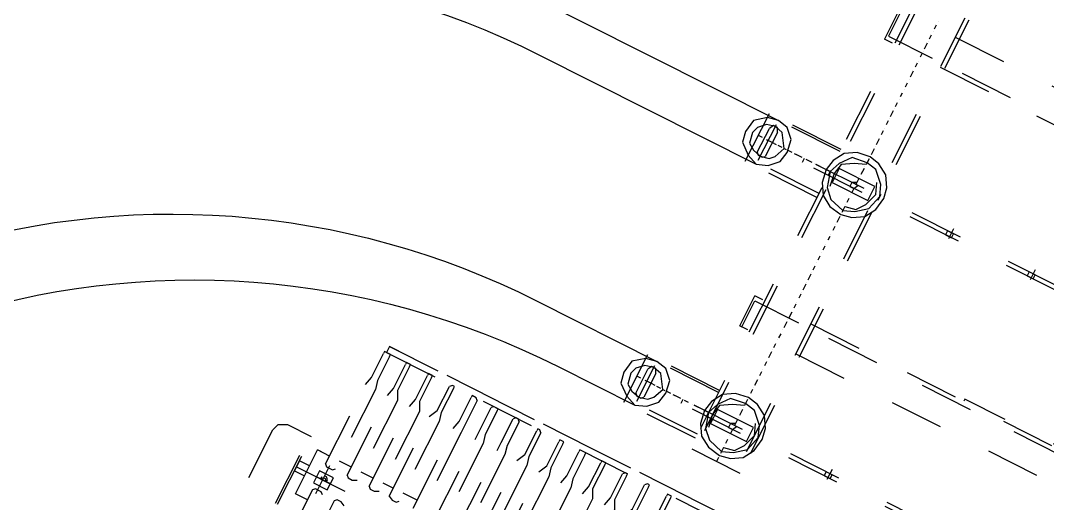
# Model space of a CAD drawing. Header units: metres. Extents: x 0 to 547597, y 0 to 1844684.
# Drawn here: x 543417.7 to 543419.603, y 1844513.714 to 1844514.609 of the extents above; entities that cross this region are included whole.
import ezdxf

# ---------------------------------------------------------------- set-up
doc = ezdxf.new("R2010")
doc.units = ezdxf.units.M
doc.linetypes.add('DASHED', pattern=[0.75, 0.5, -0.25])
doc.layers.add('5_Thep', color=4, linetype='Continuous')
doc.layers.add('TB220kVtuonglai', color=8, linetype='DASHED')

# ---------------------------------------------------------------- blocks, each defined once
blk = doc.blocks.new('MBA220-MB')
at = {"color": 1}
for points in [[(-41.3, -983.6), (-41.3, -2107.8)], [(-33.1, -983.6), (-33.1, -2107.8)], [(458.8, -983.6), (458.8, -2107.8)], [(467, -983.6), (467, -2107.8)], [(-367.8, -1058), (-305.8, -1058), (-305.8, -2074.7)], [(-367.8, -1058), (-367.8, -2074.7), (-305.8, -2074.7)], [(289.3, -1058), (227.3, -1058), (227.3, -2074.7)], [(289.3, -1058), (289.3, -2074.7), (227.3, -2074.7)], [(223.2, -1157.2), (223.2, -1640.8), (227.3, -1640.8)], [(235.6, -1533.3), (235.6, -1409.3)], [(615.8, -2636.8), (628.2, -2636.8), (628.2, -1417.6)], [(615.8, -1417.6), (615.8, -2636.8)], [(615.8, -2636.8), (628.2, -2636.8), (628.2, -1417.6)], [(615.8, -1417.6), (615.8, -2636.8)], [(615.8, -1417.6), (615.8, -2636.8), (615.8, -1417.6)], [(235.6, -1723.4), (235.6, -1599.5)], [(-49.6, -1632.5), (-28.9, -1632.5)], [(-33.1, -1640.8), (-33.1, -1628.4), (-41.3, -1628.4), (-41.3, -1640.8), (-33.1, -1640.8)], [(-314.1, -1917.7), (-314.1, -1789.6)], [(-49.6, -1802), (-28.9, -1802)], [(-33.1, -1810.2), (-33.1, -1797.8), (-41.3, -1797.8), (-41.3, -1810.2), (-33.1, -1810.2)], [(235.6, -1917.7), (235.6, -1789.6)], [(450.5, -1802), (471.2, -1802)], [(467, -1810.2), (467, -1797.8), (458.8, -1797.8), (458.8, -1810.2), (467, -1810.2)], [(-607.5, -1950.8), (533.2, -1950.8)], [(-607.5, -1959), (533.2, -1959)], [(20.7, -2000.3), (16.5, -1979.7), (4.1, -1959), (-16.5, -1946.6), (-41.3, -1942.5), (-62, -1946.6), (-82.7, -1959), (-95.1, -1979.7), (-99.2, -2000.3), (-95.1, -2025.1), (-82.7, -2045.8), (-62, -2058.2), (-41.3, -2062.3), (-16.5, -2058.2), (4.1, -2045.8), (16.5, -2025.1), (20.7, -2000.3)], [(12.4, -2000.3), (4.1, -1979.7), (-12.4, -1959), (-41.3, -1950.8), (-62, -1959), (-82.7, -1979.7), (-86.8, -2000.3), (-82.7, -2029.3), (-62, -2045.8), (-41.3, -2054.1), (-12.4, -2045.8), (4.1, -2029.3), (12.4, -2000.3)], [(4.1, -2000.3), (0, -1979.7), (-16.5, -1967.3), (-41.3, -1959), (-62, -1967.3)], [(-45.5, -1950.8), (-33.1, -1950.8)], [(520.8, -2000.3), (516.6, -1979.7), (504.2, -1959), (483.6, -1946.6), (458.8, -1942.5), (438.1, -1946.6), (417.4, -1959), (405, -1979.7), (400.9, -2000.3), (405, -2025.1), (417.4, -2045.8), (438.1, -2058.2), (458.8, -2062.3), (483.6, -2058.2), (504.2, -2045.8), (516.6, -2025.1), (520.8, -2000.3)], [(512.5, -2000.3), (504.2, -1979.7), (487.7, -1959), (458.8, -1950.8), (438.1, -1959), (417.4, -1979.7), (413.3, -2000.3), (417.4, -2029.3), (438.1, -2045.8), (458.8, -2054.1), (487.7, -2045.8), (504.2, -2029.3), (512.5, -2000.3)], [(504.2, -2000.3), (500.1, -1979.7), (483.6, -1967.3), (458.8, -1959), (438.1, -1967.3)], [(454.6, -1950.8), (467, -1950.8)], [(533.2, -1950.8), (533.2, -2054.1)], [(-24.8, -2041.7), (-24.8, -1967.3), (-53.7, -1967.3), (-53.7, -2041.7), (-24.8, -2041.7)], [(475.3, -2041.7), (475.3, -1967.3), (446.4, -1967.3), (446.4, -2041.7), (475.3, -2041.7)], [(-314.1, -2070.6), (-314.1, -1979.7)], [(-33.1, -2000.3), (-33.1, -2000.3), (-41.3, -1996.2), (-41.3, -2000.3), (-45.5, -2000.3), (-41.3, -2008.6), (-33.1, -2008.6), (-33.1, -2000.3)], [(235.6, -2070.6), (235.6, -1979.7)], [(467, -2000.3), (467, -2000.3), (458.8, -1996.2), (458.8, -2000.3), (454.6, -2000.3), (458.8, -2008.6), (467, -2008.6), (467, -2000.3)], [(-380.2, -2000.3), (-380.2, -2000.3)], [(-372, -2000.3), (-363.7, -2000.3)], [(-359.6, -2000.3), (-359.6, -2000.3)], [(-351.3, -2000.3), (-343, -2000.3)], [(-338.9, -2000.3), (-338.9, -2000.3)], [(-334.8, -2000.3), (-322.4, -2000.3)], [(-318.2, -2000.3), (-318.2, -2000.3)], [(-314.1, -2000.3), (-305.8, -2000.3)], [(-297.6, -2000.3), (-297.6, -2000.3)], [(-293.4, -2000.3), (-285.2, -2000.3)], [(-276.9, -2000.3), (-276.9, -2000.3)], [(-276.9, -2000.3), (-264.5, -2000.3)], [(-260.4, -2000.3), (-260.4, -2000.3)], [(-252.1, -2000.3), (-243.8, -2000.3)], [(-239.7, -2000.3), (-239.7, -2000.3)], [(-231.4, -2000.3), (-223.2, -2000.3)], [(-219, -2000.3), (-219, -2000.3)], [(-210.8, -2000.3), (-202.5, -2000.3)], [(-198.4, -2000.3), (-198.4, -2000.3)], [(-194.2, -2000.3), (-181.8, -2000.3)], [(-177.7, -2000.3), (-177.7, -2000.3)], [(-173.6, -2000.3), (-165.3, -2000.3)], [(-157.1, -2000.3), (-157.1, -2000.3)], [(-152.9, -2000.3), (-144.7, -2000.3)], [(-136.4, -2000.3), (-136.4, -2000.3)], [(-136.4, -2000.3), (-124, -2000.3)], [(-119.9, -2000.3), (-119.9, -2000.3)], [(-115.7, -2000.3), (-103.3, -2000.3)], [(-99.2, -2000.3), (-99.2, -2000.3)], [(-95.1, -2000.3), (-82.7, -2000.3)], [(-82.7, -2000.3), (-74.4, -2021), (-62, -2041.7), (-41.3, -2045.8), (-16.5, -2041.7)], [(-78.5, -2000.3), (-78.5, -2000.3)], [(-74.4, -2000.3), (-62, -2000.3)], [(-57.9, -2000.3), (-57.9, -2000.3)], [(-53.7, -2000.3), (-41.3, -2000.3)], [(-41.3, -2000.3), (-41.3, -2000.3)], [(-33.1, -2000.3), (-24.8, -2000.3)], [(-20.7, -2000.3), (-20.7, -2000.3)], [(-12.4, -2000.3), (-4.1, -2000.3)], [(0, -2000.3), (0, -2000.3)], [(4.1, -2000.3), (16.5, -2000.3)], [(4.1, -2000.3), (4.1, -2000.3)], [(20.7, -2000.3), (20.7, -2000.3)], [(24.8, -2000.3), (37.2, -2000.3)], [(41.3, -2000.3), (41.3, -2000.3)], [(45.5, -2000.3), (53.7, -2000.3)], [(62, -2000.3), (62, -2000.3)], [(66.1, -2000.3), (74.4, -2000.3)], [(82.7, -2000.3), (82.7, -2000.3)], [(86.8, -2000.3), (95.1, -2000.3)], [(99.2, -2000.3), (99.2, -2000.3)], [(107.5, -2000.3), (115.7, -2000.3)], [(119.9, -2000.3), (119.9, -2000.3)], [(128.1, -2000.3), (136.4, -2000.3)], [(140.5, -2000.3), (140.5, -2000.3)], [(144.7, -2000.3), (157.1, -2000.3)], [(161.2, -2000.3), (161.2, -2000.3)], [(165.3, -2000.3), (177.7, -2000.3)], [(181.8, -2000.3), (181.8, -2000.3)], [(186, -2000.3), (194.2, -2000.3)], [(202.5, -2000.3), (202.5, -2000.3)], [(206.6, -2000.3), (214.9, -2000.3)], [(223.2, -2000.3), (223.2, -2000.3)], [(223.2, -2000.3), (235.6, -2000.3)], [(239.7, -2000.3), (239.7, -2000.3)], [(243.8, -2000.3), (256.2, -2000.3)], [(260.4, -2000.3), (260.4, -2000.3)], [(268.6, -2000.3), (276.9, -2000.3)], [(281, -2000.3), (281, -2000.3)], [(289.3, -2000.3), (297.6, -2000.3)], [(301.7, -2000.3), (301.7, -2000.3)], [(305.8, -2000.3), (318.2, -2000.3)], [(318.2, -2000.3), (318.2, -2000.3)], [(326.5, -2000.3), (334.8, -2000.3)], [(343, -2000.3), (343, -2000.3)], [(347.2, -2000.3), (355.4, -2000.3)], [(363.7, -2000.3), (363.7, -2000.3)], [(363.7, -2000.3), (376.1, -2000.3)], [(380.2, -2000.3), (380.2, -2000.3)], [(384.4, -2000.3), (392.6, -2000.3)], [(400.9, -2000.3), (400.9, -2000.3)], [(405, -2000.3), (417.4, -2000.3)], [(417.4, -2000.3), (425.7, -2021), (438.1, -2041.7), (458.8, -2045.8), (483.6, -2041.7)], [(421.6, -2000.3), (421.6, -2000.3)], [(425.7, -2000.3), (438.1, -2000.3)], [(442.2, -2000.3), (442.2, -2000.3)], [(446.4, -2000.3), (458.8, -2000.3)], [(458.8, -2000.3), (458.8, -2000.3)], [(467, -2000.3), (475.3, -2000.3)], [(479.4, -2000.3), (479.4, -2000.3)], [(487.7, -2000.3), (496, -2000.3)], [(500.1, -2000.3), (500.1, -2000.3)], [(504.2, -2000.3), (516.6, -2000.3)], [(504.2, -2000.3), (504.2, -2000.3)], [(520.8, -2000.3), (520.8, -2000.3)], [(524.9, -2000.3), (533.2, -2000.3)], [(-607.5, -2045.8), (533.2, -2045.8)], [(-607.5, -2054.1), (533.2, -2054.1)], [(-86.8, -2054.1), (-86.8, -2202.9)], [(-82.7, -2054.1), (-82.7, -2202.9)], [(-33.1, -2054.1), (-41.3, -2054.1)], [(-41.3, -2054.1), (-41.3, -2062.3)], [(4.1, -2054.1), (4.1, -2202.9)], [(12.4, -2054.1), (12.4, -2202.9)], [(413.3, -2054.1), (413.3, -2202.9)], [(417.4, -2054.1), (417.4, -2202.9)], [(467, -2054.1), (458.8, -2054.1)], [(458.8, -2054.1), (458.8, -2062.3)], [(504.2, -2054.1), (504.2, -2202.9)], [(512.5, -2054.1), (512.5, -2202.9)], [(632.3, -2045.8), (628.2, -2045.8), (628.2, -2054.1), (632.3, -2054.1)], [(632.3, -2045.8), (628.2, -2045.8), (628.2, -2054.1), (632.3, -2054.1)], [(632.3, -2045.8), (681.9, -2045.8), (698.5, -2041.7), (863.8, -2041.7)], [(632.3, -2045.8), (681.9, -2045.8), (698.5, -2041.7), (863.8, -2041.7)], [(863.8, -2058.2), (698.5, -2058.2), (681.9, -2054.1), (632.3, -2054.1)], [(863.8, -2058.2), (698.5, -2058.2), (681.9, -2054.1), (632.3, -2054.1)], [(-367.8, -2074.7), (-367.8, -2070.6), (-314.1, -2070.6)], [(-41.3, -2066.5), (-41.3, -2066.5)], [(289.3, -2074.7), (289.3, -2070.6), (235.6, -2070.6)], [(458.8, -2066.5), (458.8, -2066.5)], [(-41.3, -2074.7), (-41.3, -2083)], [(-41.3, -2087.1), (-41.3, -2087.1)], [(-41.3, -2091.3), (-41.3, -2103.7)], [(458.8, -2074.7), (458.8, -2083)], [(458.8, -2087.1), (458.8, -2087.1)], [(632.3, -2091.3), (628.2, -2091.3), (628.2, -2095.4), (632.3, -2099.5)], [(632.3, -2091.3), (628.2, -2091.3), (628.2, -2095.4), (632.3, -2099.5)], [(632.3, -2091.3), (681.9, -2091.3), (698.5, -2087.1), (863.8, -2087.1)], [(632.3, -2091.3), (681.9, -2091.3), (698.5, -2087.1), (863.8, -2087.1)], [(-41.3, -2107.8), (-33.1, -2107.8)], [(-41.3, -2107.8), (-41.3, -2107.8)], [(-41.3, -2111.9), (-41.3, -2124.3)], [(458.8, -2095.4), (458.8, -2103.7)], [(458.8, -2107.8), (467, -2107.8)], [(458.8, -2107.8), (458.8, -2107.8)], [(458.8, -2111.9), (458.8, -2124.3)], [(863.8, -2107.8), (698.5, -2107.8), (681.9, -2099.5), (632.3, -2099.5)], [(863.8, -2107.8), (698.5, -2107.8), (681.9, -2099.5), (632.3, -2099.5)], [(-41.3, -2128.5), (-41.3, -2124.3)], [(458.8, -2128.5), (458.8, -2124.3)], [(632.3, -2136.7), (681.9, -2136.7), (698.5, -2128.5), (863.8, -2128.5)], [(632.3, -2136.7), (681.9, -2136.7), (698.5, -2128.5), (863.8, -2128.5)], [(8.3, -2182.2), (0, -2161.5), (-16.5, -2145), (-37.2, -2140.9), (-62, -2145), (-78.5, -2161.5), (-82.7, -2182.2), (-78.5, -2202.9), (-62, -2223.5), (-37.2, -2227.7), (-16.5, -2223.5), (0, -2202.9), (8.3, -2182.2)], [(-8.3, -2182.2), (-12.4, -2165.7), (-20.7, -2157.4), (-41.3, -2149.1), (-53.7, -2157.4), (-66.1, -2165.7), (-70.3, -2182.2), (-66.1, -2198.7), (-53.7, -2211.1), (-41.3, -2215.3), (-20.7, -2211.1), (-12.4, -2198.7), (-8.3, -2182.2)], [(-41.3, -2132.6), (-41.3, -2140.9)], [(-41.3, -2149.1), (-41.3, -2145)], [(508.4, -2182.2), (500.1, -2161.5), (483.6, -2145), (462.9, -2140.9), (438.1, -2145), (421.6, -2161.5), (417.4, -2182.2), (421.6, -2202.9), (438.1, -2223.5), (462.9, -2227.7), (483.6, -2223.5), (500.1, -2202.9), (508.4, -2182.2)], [(491.8, -2182.2), (487.7, -2165.7), (479.4, -2157.4), (458.8, -2149.1), (446.4, -2157.4), (434, -2165.7), (429.8, -2182.2), (434, -2198.7), (446.4, -2211.1), (458.8, -2215.3), (479.4, -2211.1), (487.7, -2198.7), (491.8, -2182.2)], [(458.8, -2132.6), (458.8, -2140.9)], [(458.8, -2149.1), (458.8, -2145)], [(632.3, -2136.7), (628.2, -2136.7), (628.2, -2140.9), (632.3, -2145)], [(632.3, -2136.7), (628.2, -2136.7), (628.2, -2140.9), (632.3, -2145)], [(863.8, -2149.1), (698.5, -2149.1), (681.9, -2145), (632.3, -2145)], [(863.8, -2149.1), (698.5, -2149.1), (681.9, -2145), (632.3, -2145)], [(-41.3, -2153.3), (-41.3, -2161.5)], [(-41.3, -2169.8), (-41.3, -2165.7)], [(458.8, -2153.3), (458.8, -2161.5)], [(458.8, -2169.8), (458.8, -2165.7)], [(0, -2182.2), (-74.4, -2182.2)], [(-62, -2173.9), (-70.3, -2178.1), (-70.3, -2186.3), (-62, -2190.5)], [(-62, -2173.9), (-12.4, -2173.9)], [(-41.3, -2169.8), (-41.3, -2182.2)], [(-41.3, -2186.3), (-41.3, -2182.2)], [(-12.4, -2190.5), (-8.3, -2186.3), (-8.3, -2182.2), (-8.3, -2178.1), (-12.4, -2173.9)], [(500.1, -2182.2), (425.7, -2182.2)], [(438.1, -2173.9), (429.8, -2178.1), (429.8, -2186.3), (438.1, -2190.5)], [(438.1, -2173.9), (487.7, -2173.9)], [(458.8, -2169.8), (458.8, -2182.2)], [(458.8, -2186.3), (458.8, -2182.2)], [(487.7, -2190.5), (491.8, -2186.3), (491.8, -2182.2), (491.8, -2178.1), (487.7, -2173.9)], [(632.3, -2182.2), (628.2, -2182.2), (628.2, -2190.5), (632.3, -2190.5)], [(632.3, -2182.2), (628.2, -2182.2), (628.2, -2190.5), (632.3, -2190.5)], [(632.3, -2182.2), (681.9, -2182.2), (698.5, -2173.9), (863.8, -2173.9)], [(632.3, -2182.2), (681.9, -2182.2), (698.5, -2173.9), (863.8, -2173.9)], [(12.4, -2202.9), (-86.8, -2202.9)], [(-12.4, -2190.5), (-62, -2190.5)], [(-41.3, -2194.6), (-41.3, -2202.9)], [(512.5, -2202.9), (413.3, -2202.9)], [(487.7, -2190.5), (438.1, -2190.5)], [(458.8, -2194.6), (458.8, -2202.9)], [(863.8, -2194.6), (698.5, -2194.6), (681.9, -2190.5), (632.3, -2190.5)], [(863.8, -2194.6), (698.5, -2194.6), (681.9, -2190.5), (632.3, -2190.5)], [(632.3, -2223.5), (628.2, -2223.5), (628.2, -2235.9), (632.3, -2235.9)], [(632.3, -2223.5), (628.2, -2223.5), (628.2, -2235.9), (632.3, -2235.9)], [(632.3, -2223.5), (681.9, -2223.5), (698.5, -2219.4), (863.8, -2219.4)], [(632.3, -2223.5), (681.9, -2223.5), (698.5, -2219.4), (863.8, -2219.4)], [(863.8, -2240.1), (698.5, -2240.1), (681.9, -2235.9), (632.3, -2235.9)], [(863.8, -2240.1), (698.5, -2240.1), (681.9, -2235.9), (632.3, -2235.9)], [(632.3, -2269), (628.2, -2269), (628.2, -2277.3), (632.3, -2277.3)], [(632.3, -2269), (628.2, -2269), (628.2, -2277.3), (632.3, -2277.3)], [(632.3, -2269), (681.9, -2269), (698.5, -2264.9), (863.8, -2264.9)], [(632.3, -2269), (681.9, -2269), (698.5, -2264.9), (863.8, -2264.9)], [(863.8, -2285.5), (698.5, -2285.5), (681.9, -2277.3), (632.3, -2277.3)], [(863.8, -2285.5), (698.5, -2285.5), (681.9, -2277.3), (632.3, -2277.3)], [(632.3, -2314.5), (628.2, -2318.6), (628.2, -2322.7), (632.3, -2322.7)], [(632.3, -2314.5), (628.2, -2318.6), (628.2, -2322.7), (632.3, -2322.7)], [(632.3, -2314.5), (681.9, -2314.5), (698.5, -2310.3), (863.8, -2310.3)], [(632.3, -2314.5), (681.9, -2314.5), (698.5, -2310.3), (863.8, -2310.3)], [(863.8, -2331), (698.5, -2331), (681.9, -2322.7), (632.3, -2322.7)], [(863.8, -2331), (698.5, -2331), (681.9, -2322.7), (632.3, -2322.7)], [(632.3, -2359.9), (628.2, -2364), (628.2, -2368.2), (632.3, -2372.3)], [(632.3, -2359.9), (628.2, -2364), (628.2, -2368.2), (632.3, -2372.3)], [(632.3, -2359.9), (681.9, -2359.9), (698.5, -2355.8), (863.8, -2355.8)], [(632.3, -2359.9), (681.9, -2359.9), (698.5, -2355.8), (863.8, -2355.8)], [(863.8, -2372.3), (698.5, -2372.3), (681.9, -2372.3), (632.3, -2372.3)], [(863.8, -2372.3), (698.5, -2372.3), (681.9, -2372.3), (632.3, -2372.3)], [(632.3, -2405.4), (628.2, -2405.4), (628.2, -2413.6), (632.3, -2417.8)], [(632.3, -2405.4), (628.2, -2405.4), (628.2, -2413.6), (632.3, -2417.8)], [(632.3, -2405.4), (681.9, -2405.4), (698.5, -2401.2), (863.8, -2401.2)], [(632.3, -2405.4), (681.9, -2405.4), (698.5, -2401.2), (863.8, -2401.2)], [(863.8, -2417.8), (698.5, -2417.8), (681.9, -2417.8), (632.3, -2417.8)], [(863.8, -2417.8), (698.5, -2417.8), (681.9, -2417.8), (632.3, -2417.8)], [(632.3, -2446.7), (628.2, -2450.8), (628.2, -2459.1), (632.3, -2459.1)], [(632.3, -2446.7), (628.2, -2450.8), (628.2, -2459.1), (632.3, -2459.1)], [(632.3, -2446.7), (681.9, -2446.7), (698.5, -2446.7), (863.8, -2446.7)], [(632.3, -2446.7), (681.9, -2446.7), (698.5, -2446.7), (863.8, -2446.7)], [(863.8, -2463.2), (698.5, -2463.2), (681.9, -2459.1), (632.3, -2459.1)], [(863.8, -2463.2), (698.5, -2463.2), (681.9, -2459.1), (632.3, -2459.1)], [(847.3, -2463.2), (847.3, -2492.2)], [(632.3, -2496.3), (681.9, -2496.3), (698.5, -2492.2), (863.8, -2492.2)], [(632.3, -2496.3), (681.9, -2496.3), (698.5, -2492.2), (863.8, -2492.2)], [(863.8, -2512.8), (867.9, -2504.6), (867.9, -2496.3), (863.8, -2492.2)], [(863.8, -2512.8), (867.9, -2504.6), (867.9, -2496.3), (863.8, -2492.2)], [(632.3, -2496.3), (628.2, -2496.3), (628.2, -2500.4), (632.3, -2504.6)], [(632.3, -2496.3), (628.2, -2496.3), (628.2, -2500.4), (632.3, -2504.6)], [(863.8, -2512.8), (698.5, -2512.8), (681.9, -2504.6), (632.3, -2504.6)], [(863.8, -2512.8), (698.5, -2512.8), (681.9, -2504.6), (632.3, -2504.6)], [(847.3, -2512.8), (847.3, -2533.5)], [(632.3, -2541.8), (628.2, -2541.8), (628.2, -2550), (632.3, -2550)], [(632.3, -2541.8), (628.2, -2541.8), (628.2, -2550), (632.3, -2550)], [(632.3, -2541.8), (681.9, -2541.8), (698.5, -2533.5), (863.8, -2533.5)], [(632.3, -2541.8), (681.9, -2541.8), (698.5, -2533.5), (863.8, -2533.5)], [(863.8, -2554.2), (698.5, -2554.2), (681.9, -2550), (632.3, -2550)], [(863.8, -2554.2), (698.5, -2554.2), (681.9, -2550), (632.3, -2550)], [(863.8, -2554.2), (867.9, -2550), (867.9, -2541.8), (863.8, -2533.5)], [(863.8, -2554.2), (867.9, -2550), (867.9, -2541.8), (863.8, -2533.5)], [(847.3, -2554.2), (847.3, -2579)], [(632.3, -2587.2), (628.2, -2587.2), (628.2, -2595.5), (632.3, -2595.5)], [(632.3, -2587.2), (628.2, -2587.2), (628.2, -2595.5), (632.3, -2595.5)], [(632.3, -2587.2), (681.9, -2587.2), (698.5, -2579), (863.8, -2579)], [(632.3, -2587.2), (681.9, -2587.2), (698.5, -2579), (863.8, -2579)], [(863.8, -2599.6), (867.9, -2595.5), (867.9, -2587.2), (863.8, -2579)], [(863.8, -2599.6), (867.9, -2595.5), (867.9, -2587.2), (863.8, -2579)], [(892.7, -2690.5), (892.7, -2587.2)], [(1149, -2587.2), (1099.4, -2587.2), (1087, -2579), (917.5, -2579), (913.4, -2587.2), (913.4, -2595.5), (917.5, -2599.6), (1087, -2599.6), (1099.4, -2595.5), (1153.1, -2595.5), (1157.2, -2587.2), (1153.1, -2587.2), (1149, -2587.2)], [(1149, -2587.2), (1099.4, -2587.2), (1087, -2579), (917.5, -2579), (913.4, -2587.2), (913.4, -2595.5), (917.5, -2599.6), (1087, -2599.6), (1099.4, -2595.5), (1153.1, -2595.5), (1157.2, -2587.2), (1153.1, -2587.2), (1149, -2587.2)], [(863.8, -2599.6), (698.5, -2599.6), (681.9, -2595.5), (632.3, -2595.5)], [(863.8, -2599.6), (698.5, -2599.6), (681.9, -2595.5), (632.3, -2595.5)], [(847.3, -2599.6), (847.3, -2624.4)], [(847.3, -2599.6), (847.3, -2624.4)], [(632.3, -2628.6), (681.9, -2628.6), (698.5, -2624.4), (863.8, -2624.4)], [(863.8, -2645.1), (867.9, -2641), (867.9, -2628.6), (863.8, -2624.4)], [(905.1, -2649.2), (905.1, -2620.3), (880.3, -2620.3), (880.3, -2649.2), (905.1, -2649.2)], [(905.1, -2649.2), (905.1, -2620.3), (880.3, -2620.3), (880.3, -2649.2), (905.1, -2649.2)], [(892.7, -2620.3), (892.7, -2649.2)], [(892.7, -2620.3), (892.7, -2649.2)], [(1149, -2628.6), (1099.4, -2628.6), (1087, -2624.4), (917.5, -2624.4), (913.4, -2628.6), (913.4, -2641), (917.5, -2645.1), (1087, -2645.1), (1099.4, -2641), (1153.1, -2641), (1157.2, -2636.8), (1153.1, -2628.6), (1149, -2628.6)], [(632.3, -2628.6), (628.2, -2628.6), (628.2, -2641), (632.3, -2641)], [(863.8, -2645.1), (698.5, -2645.1), (681.9, -2641), (632.3, -2641)], [(847.3, -2645.1), (847.3, -2669.9)], [(938.2, -2645.1), (938.2, -2669.9), (847.3, -2669.9)], [(847.3, -2645.1), (847.3, -2665.8)], [(847.3, -2645.1), (847.3, -2669.9)], [(938.2, -2645.1), (938.2, -2669.9), (847.3, -2669.9)], [(847.3, -2645.1), (847.3, -2665.8)], [(863.8, -2636.8), (921.6, -2636.8)], [(863.8, -2636.8), (921.6, -2636.8)], [(876.2, -2636.8), (905.1, -2636.8)], [(876.2, -2636.8), (905.1, -2636.8)], [(888.6, -2641), (892.7, -2641), (892.7, -2636.8), (892.7, -2628.6), (888.6, -2628.6), (884.5, -2632.7), (884.5, -2636.8)], [(888.6, -2641), (892.7, -2641), (892.7, -2636.8), (892.7, -2628.6), (888.6, -2628.6), (884.5, -2632.7), (884.5, -2636.8)], [(888.6, -2636.8), (892.7, -2641), (892.7, -2636.8), (892.7, -2632.7), (892.7, -2628.6), (888.6, -2632.7), (888.6, -2636.8)], [(888.6, -2636.8), (892.7, -2641), (892.7, -2636.8), (892.7, -2632.7), (892.7, -2628.6), (888.6, -2632.7), (888.6, -2636.8)], [(938.2, -2645.1), (938.2, -2665.8)], [(938.2, -2645.1), (938.2, -2665.8)], [(901, -2690.5), (901, -2669.9), (880.3, -2669.9), (880.3, -2690.5), (901, -2690.5)], [(830.7, -2690.5), (830.7, -2740.1), (839, -2756.7), (851.4, -2760.8)], [(1570.5, -2690.5), (830.7, -2690.5)], [(1570.5, -2694.7), (830.7, -2694.7)], [(1549.9, -2760.8), (851.4, -2760.8)]]:
    blk.add_lwpolyline(points, dxfattribs=at)
blk = doc.blocks.new('mb moiTQK')
at = {"color": 1}
for points in [[(-12.3218, -89.4616), (-12.8912, -87.9845, 0.310121), (-14.2908, -87.024), (-19.1344, -87.024, -0.414214), (-20.6344, -85.524), (-20.6344, -84.6924)], [(-12.2378, -89.4293), (-12.8298, -87.8936, 0.310121), (-14.2294, -86.9331), (-19.0435, -86.9331, -0.414214), (-20.5435, -85.4331), (-20.5435, -84.6924)], [(-12.0865, -89.371), (-12.7331, -87.6936, 0.310121), (-14.1327, -86.7331), (-18.6343, -86.7331, -0.414214), (-20.1343, -85.2331), (-20.1343, -84.6924)], [(-12.0025, -89.3387), (-12.6717, -87.6027, 0.310121), (-14.0713, -86.6422), (-18.5434, -86.6422, -0.414214), (-20.0434, -85.1422), (-20.0434, -84.6924)], [(-11.8513, -89.2804), (-12.5751, -87.4027, 0.310121), (-13.9747, -86.4422), (-18.1342, -86.4422, -0.414214), (-19.6342, -84.9422), (-19.6342, -84.6924)], [(-11.7673, -89.248), (-12.5137, -87.3117, 0.310121), (-13.9133, -86.3513), (-18.0433, -86.3513, -0.414214), (-19.5433, -84.8513), (-19.5433, -84.6924)]]:
    blk.add_lwpolyline(points, format="xyb", dxfattribs=at)
at = {"layer": 'TB220kVtuonglai', "ltscale": 3000, "xscale": 0.001, "yscale": 0.001, "zscale": 0.001}
blk.add_blockref('MBA220-MB', (-20.0517, -82.5102), dxfattribs=at)
blk = doc.blocks.new('ACAD-DinhViTuyenDz220kV')
blk.add_circle((543470.1879, 1844560.0696), 117.5514)
at = {"layer": '5_Thep', "rotation": 243.2403583287449}
blk.add_blockref('mb moiTQK', (543485.661, 1844458.313), dxfattribs=at)

msp = doc.modelspace()

# ---------------------------------------------------------------- block references
msp.add_blockref('ACAD-DinhViTuyenDz220kV', (0, 0))

doc.saveas('drawing.dxf')
